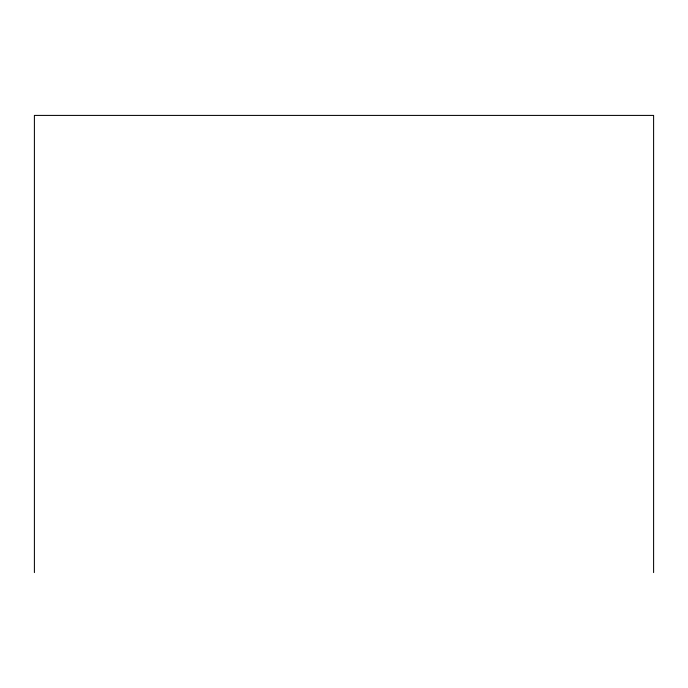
<?xml version="1.0" encoding="UTF-8"?>
<svg xmlns="http://www.w3.org/2000/svg" width="688" height="688" viewBox="0 0 688 688"><rect width="100%" height="100%" fill="white"/><g stroke="black" fill="none" stroke-linecap="round" stroke-linejoin="round"><path stroke-width="1.03" d="M653.6 572.588L653.6 115.412L34.4 115.412L34.4 572.588"/></g></svg>
